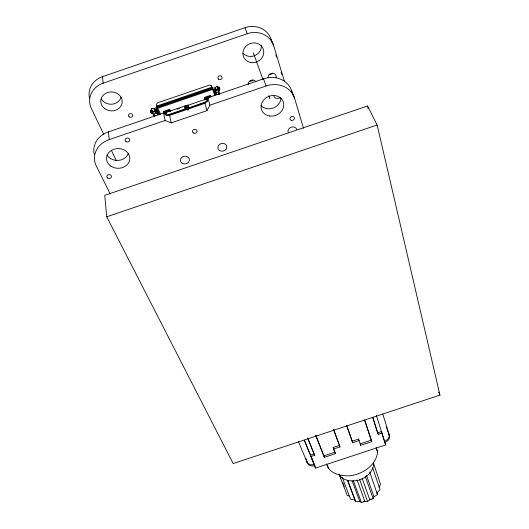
<?xml version="1.0" encoding="UTF-8"?>
<svg xmlns="http://www.w3.org/2000/svg" width="529" height="529" viewBox="0 0 529 529"><rect width="100%" height="100%" fill="white"/><g stroke="black" fill="none" stroke-linecap="round" stroke-linejoin="round"><path stroke-width="0.79" d="M206.859 101.991L187.451 108.624L186.413 105.813L208.181 98.368M187.332 108.485L186.42 105.727M159.255 114.555L156.313 113.576L155.711 109.84L157.08 108.511L212.625 89.427L214.88 95.597M151.525 108.829C150.481 112.254 160.889 112.055 153.648 114.019C147.684 113.715 152.015 104.484 155.718 110.349M215.911 92.72L218.51 91.834C222.993 88.012 214.364 83.205 215.151 90.016M215.898 92.687C215.184 90.452 218.861 88.462 216.956 86.313M376.132 447.514L377.653 452.189C375.927 465.46 362.663 474.229 350.119 475.73C341.271 476.325 328.919 473.931 326.591 463.86M150.606 111.374L151.658 108.663M151.228 110.297L151.902 108.557M150.765 112.293L151.671 109.966M150.864 112.551L151.77 110.217M151.076 112.822L151.982 110.495M151.387 113.094L152.292 110.766M151.777 113.351L152.683 111.017M152.213 113.563L153.119 111.235M152.669 113.728L153.575 111.401M218.51 91.834L218.649 92.959L217.723 94.486M363.423 501.419L367.556 501.492L369.811 499.766L373.137 498.702L373.996 496.83L377.488 494.529L369.718 472.073M378.995 487.169L380.556 484.266L373.229 462.412M168.156 114.78L169.664 115.375L205.001 103.294L205.735 101.932M207.209 99.201L207.95 97.839L209.901 105.185L206.912 110.68L171.178 122.887L165.081 120.5L109.232 139.59A23.646 20.056 0.1 0 0 96.291 165.987L110.277 194.057M150.626 111.156L151.003 110.878M213.928 95.855L216.037 93.468L215.019 89.328M187.332 108.405L207.163 101.389L206.257 98.705M154.177 108.795L157.377 106.924L157.08 105.985M371.008 498.926L369.811 499.766L362.12 478.216M186.697 106.666L186.129 105.826L184.733 106.071L165.551 112.637L164.658 113.444M187.808 110.032L187.154 108.544L186.096 108.637L166.47 115.315L165.551 112.637M89.513 98.116A21.603 19.17 5.5 0 1 102.454 76.679L245.02 27.68A21.319 19.666 -25.4 0 1 271.291 39.801L273.711 45.871L284.47 81.433M103.79 134.439L91.352 108.392A21.808 19.269 4.7 0 1 103.155 83.192L247.202 33.717A21.537 19.765 -24.9 0 1 273.711 45.871M156.796 106.031L211.851 87.186L211.025 85.46L209.259 85.143L157.675 102.805C153.767 105.37 160.823 111.493 160.161 114.31M157.053 106.779L212.103 87.94L211.851 87.186M157.331 107.539L212.367 88.707L212.625 89.427M163.587 111.421L169.578 109.371L170.437 110.614L164.274 112.697L163.587 111.421L164.532 113.695M205.113 99.816L204.247 97.515L210.251 95.458L210.747 96.695M163.825 111.956L169.809 109.913M204.247 97.515L204.458 98.057L210.456 96.007M164.023 112.366L170.001 110.323M204.458 98.057L204.637 98.48L210.628 96.43M164.175 112.617L170.153 110.574M210 96.946L204.637 98.48M94.255 154.382A23.395 19.957 0.6 0 1 108.399 131.88L163.633 112.994L165.141 113.59M204.822 98.83L263.508 78.834A23.15 20.446 -22.8 0 1 291.75 91.18L294.6 98.341L303.56 128.368M177.063 109.199L179.391 108.405M204.399 99.849L208.287 98.52M167.118 115.573L187.273 108.683M209.901 105.185L266.087 85.982A23.408 20.538 -22.6 0 1 294.6 98.341M367.543 105.965L104.735 195.36L106.739 216.797L233.177 463.536L439.949 395.103L377.137 124.996L367.543 105.965L368.118 108.372M106.739 216.797L377.137 124.996M347.493 480.444L355.514 501.75L359.793 501.499L361.426 502.55L364.871 501.386L357.042 479.889M333.164 447.481L339.506 445.385L339.968 446.899L333.614 448.995L333.164 447.481L335.399 453.697L324.343 457.347L315.687 435.42M346.839 425.977L352.208 441.186L358.556 439.09L360.685 445.345L371.761 441.689L364.646 420.072M372.733 417.407L377.633 432.788L381.449 431.525L385.701 444.922L315.502 468.086L310.338 455.026L314.14 453.77L314.563 455.29L310.754 456.547M346.515 425.21L352.684 442.694L359.052 440.591L358.556 439.09M377.633 432.788L378.149 434.283L381.971 433.02M315.853 435.407L323.913 455.826L334.943 452.183M371.761 441.689L371.252 440.194L360.196 443.844L360.685 445.345M211.329 85.797L212.274 88.138L215.812 87.702M215.098 89.831L214.252 89.262L212.638 89.461L212.274 88.138M155.44 115.785L154.005 115.064L153.648 114.019M349.748 496.447L347.169 495.25L338.977 473.938M216.745 89.791L219.052 91.021M217.214 86.564L219.522 87.794M217.465 87.45L219.773 88.68M217.498 87.728L219.806 88.958M217.459 88.085L219.773 89.322M217.359 88.502L219.667 89.738M217.194 88.945L219.509 90.175M216.983 89.388L219.297 90.618M186.413 105.813L186.869 106.607M211.964 87.206L211.025 85.46M111.606 150.811L116.228 160.485M154.005 115.064L154.633 116.499M438.66 392.082L439.949 395.103M154.693 116.737L153.727 114.462L154.64 116.631M156.174 109.139L158.396 114.409M155.876 109.49L158.098 114.76M155.711 109.84L157.616 114.357M155.691 110.158L157.602 114.674M157.08 108.511L159.613 114.535M156.584 108.802L159.123 114.826M298.336 441.378L307.217 462.571A6.553 5.171 -23.1 0 0 314.801 465.553L315.502 468.086M164.407 112.664L165.068 114.443M170.371 110.627L170.543 111.05M169.578 109.371L170.51 111.652M304.605 440.73L314.021 463.649M314.801 465.553L314.338 464.416A6.56 5.171 -23.1 0 1 306.741 461.433L305.894 458.273M304.221 440.141L314.616 465.427M308.387 439.586L313.836 453.022M307.6 438.138L314.563 455.29M187.114 107.208L188.172 109.88M186.942 107.268L187.98 109.972M340.16 475.888L341.033 478.176M342.792 482.752L344.253 486.561M342.144 477.151L350.568 499.204L355.217 500.09L348.009 480.94M219.151 94.433L218.649 92.959L219.211 94.427M333.614 448.995L335.399 453.697M218.649 92.959L219.204 94.46M352.116 480.801L359.793 501.499M353.26 480.451L361.426 502.55M210.251 95.458L210.82 96.999M333.627 429.502L339.228 444.625M333.528 429.508L339.968 446.899M213.207 89.308L215.164 94.678M214.946 89.566L216.216 92.899M214.655 89.375L216.057 93.216M214.252 89.262L216.209 94.638M213.756 89.242L215.713 94.612M218.523 91.252L219.634 94.321M218.457 91.444L219.29 93.745M218.629 92.264L219.469 94.585M245.02 27.68L247.202 33.717M263.508 78.834L266.087 85.982M253.351 52.847L262.999 79.654M268.778 95.689L269.843 98.652M377.488 494.529L376.919 492.955L380.06 489.51L372.74 467.927M359.561 479.34L367.556 501.492M386.296 426.969L389.337 435.453A6.566 5.191 -16.5 0 1 384.828 442.436L385.701 444.922M384.808 442.251L384.464 441.265A6.579 5.197 -16.5 0 0 388.974 434.276M365.314 476.477L373.137 498.702M366.432 475.227L373.996 496.83M212.103 87.94L212.367 88.707M165.994 112.472L166.913 115.15M165.154 112.803L165.841 114.813M164.83 112.961L165.524 114.972M187.947 104.967L188.866 107.645M187.504 105.126L188.417 107.81M187.101 105.297L188.02 107.976M186.777 105.463L187.689 108.141M186.545 105.608L187.458 108.286M186.241 105.873L187.154 108.544M186.129 105.826L187.041 108.505M185.897 105.826L186.816 108.505M185.573 105.873L186.492 108.551M185.176 105.952L186.096 108.637M184.733 106.071L185.653 108.756M184.277 106.223L185.19 108.901M376.344 448.334L377.653 452.189M207.156 98.44L207.613 99.783M206.713 98.559L207.626 101.244M364.646 420.112L371.252 440.194M352.208 441.186L352.684 442.694M372.766 417.368L378.149 434.283M376.377 415.351L384.828 442.436M382.851 414.207L389.337 435.453M271.291 39.801L272.488 43.755M275.84 54.818L276.561 57.192M281.111 72.202L281.831 74.576M291.75 91.18L292.927 95.134M327.497 465.308L328.397 468.436M323.913 455.826L324.343 457.347M215.422 87.973L216.176 90.638M215.111 88.627L215.858 91.299M306.37 459.41L307.217 462.571M205.001 103.294L206.912 110.68M169.664 115.375L171.178 122.887M163.633 112.994L165.081 120.5M355.316 500.646L355.514 501.75M155.341 109.748L155.843 112.498M154.785 109.272L155.288 112.022M154.098 108.961L154.594 111.705M102.454 76.679L103.155 83.192M108.399 131.88L109.232 139.59M373.699 463.1A18.932 15.235 -19.7 0 1 359.72 479.816A18.932 15.235 -19.7 0 1 338.844 474.586M288.146 132.31A4.497 3.842 -23.2 0 1 291.261 127.172A4.497 3.842 -23.2 0 1 296.65 129.413M281.018 97.977A11.393 10.058 -22.8 0 1 273.295 108.015A11.393 10.058 -22.8 0 1 260.982 105.575M128.282 153.529A11.512 9.82 0.6 0 1 118.245 160.432A11.512 9.82 0.6 0 1 106.977 155.017M272.706 73.214A4.106 3.696 -25.6 0 1 268.838 74.536M268.11 77.763A4.146 3.716 -25.3 0 1 272.455 73.247A4.146 3.716 -25.3 0 1 276.105 77.67M248.22 84.567A4.133 3.716 -21.3 0 1 251.11 80.315A4.133 3.716 -21.3 0 1 255.93 81.929M280.033 97.6A4.08 3.604 -24.3 0 1 273.85 96.139M253.067 79.932A4.093 3.696 -21.5 0 1 249.199 81.254M121.062 97.144A10.626 9.429 5.4 0 1 111.996 104.213A10.626 9.429 5.4 0 1 101.237 98.883M261.445 45.448A10.487 9.674 -25.4 0 1 254.833 55.585A10.487 9.674 -25.4 0 1 243.036 53.244M193.27 132.885A2.301 2.017 -9.7 0 0 197.033 131.609A2.301 2.017 -9.7 0 0 194.037 129.42A2.301 2.017 -9.7 0 0 193.27 132.885M181.963 163.077A4.516 3.855 -8.4 0 0 189.329 160.591A4.516 3.855 -8.4 0 0 183.431 156.439A4.516 3.855 -8.4 0 0 181.963 163.077M126.034 141.607A2.354 2.03 -0.1 0 0 129.823 140.317A2.354 2.03 -0.1 0 0 126.636 138.135A2.354 2.03 -0.1 0 0 126.034 141.607M219.343 150.355A4.51 3.882 -13.5 0 0 226.729 147.862A4.51 3.882 -13.5 0 0 221.003 143.643A4.51 3.882 -13.5 0 0 219.343 150.355M269.559 116.003A11.519 10.104 -22.6 0 0 283.346 102.183A11.519 10.104 -22.6 0 0 264.381 99.26A11.519 10.104 -22.6 0 0 269.559 116.003M291.591 120.414A2.275 1.957 -24.1 0 0 294.322 117.696A2.275 1.957 -24.1 0 0 290.606 117.16A2.275 1.957 -24.1 0 0 291.591 120.414M107.737 178.061A2.301 1.924 0.2 0 0 111.434 176.805A2.301 1.924 0.2 0 0 108.28 174.762A2.301 1.924 0.2 0 0 107.737 178.061M110.938 166.152A11.638 9.866 0.1 0 0 129.691 159.89A11.638 9.866 0.1 0 0 113.914 149.251A11.638 9.866 0.1 0 0 110.938 166.152M129.241 116.896A2.103 1.851 0.9 0 0 132.634 115.739A2.103 1.851 0.9 0 0 129.79 113.735A2.103 1.851 0.9 0 0 129.241 116.896M218.622 79.198A2.09 1.904 -15.5 0 0 222.048 78.028A2.09 1.904 -15.5 0 0 219.376 75.918A2.09 1.904 -15.5 0 0 218.622 79.198M104.861 108.743A10.732 9.482 4.7 0 0 122.106 102.95A10.732 9.482 4.7 0 0 107.506 92.529A10.732 9.482 4.7 0 0 104.861 108.743M250.825 62.508A10.593 9.727 -24.9 0 0 263.363 49.415A10.593 9.727 -24.9 0 0 245.8 46.407A10.593 9.727 -24.9 0 0 250.825 62.508"/></g></svg>
